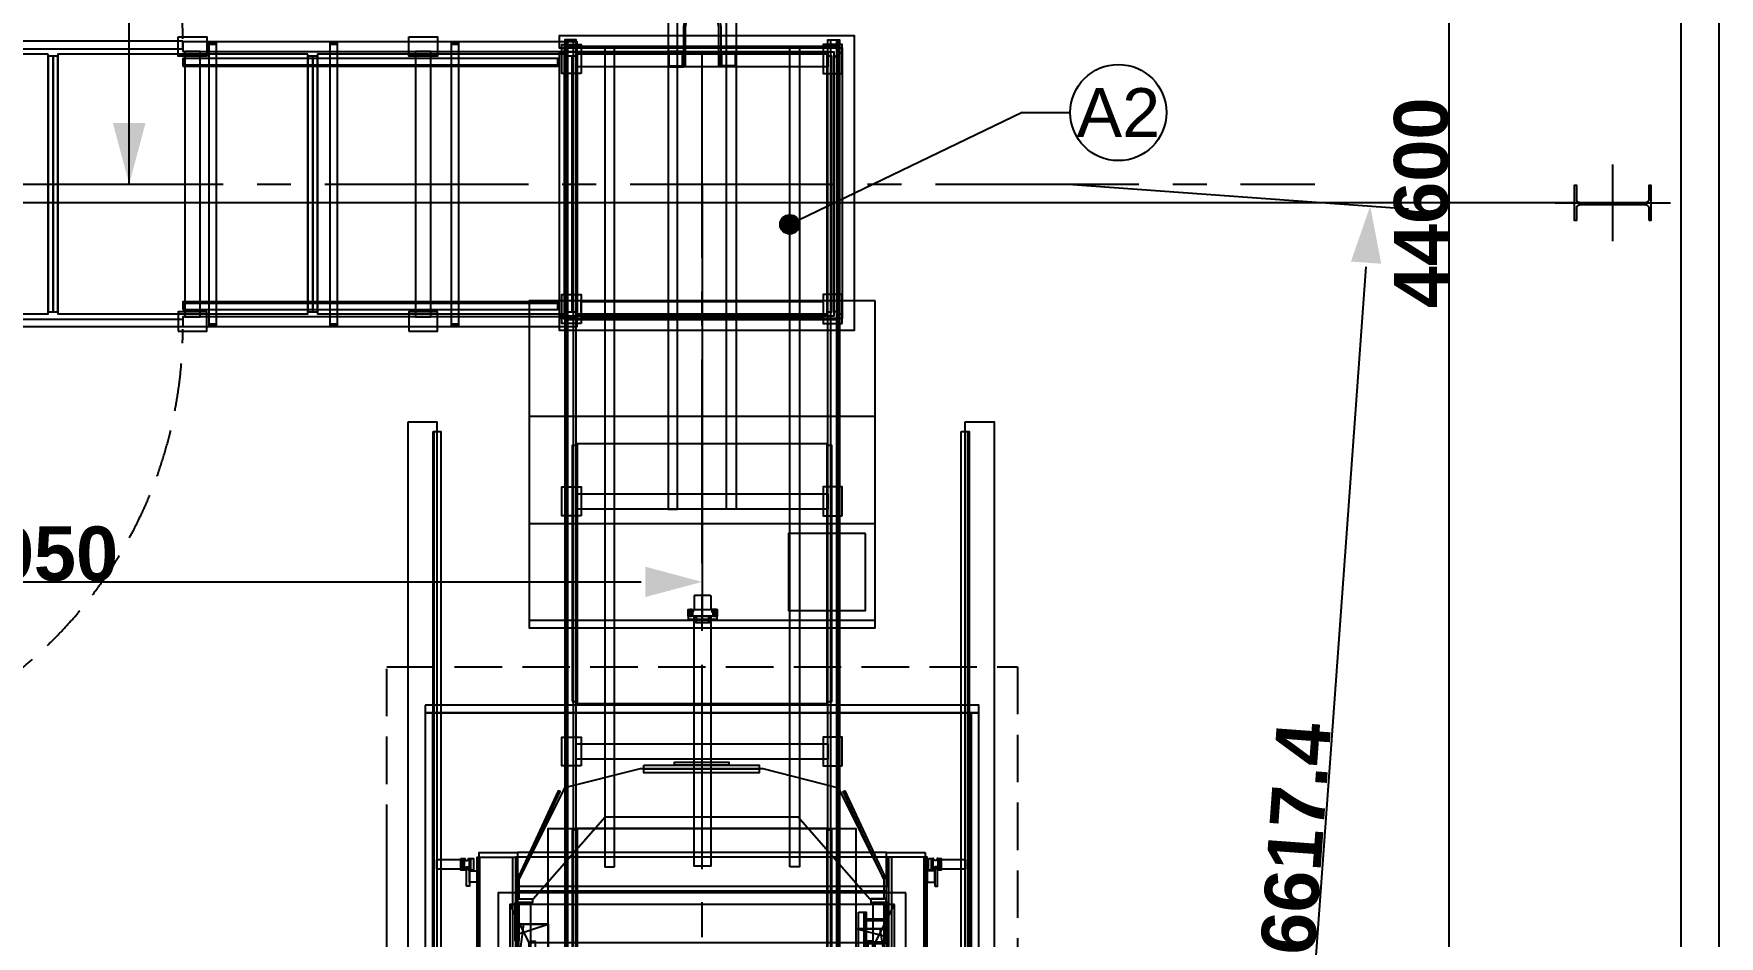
# Model space of a CAD drawing. Extents: x -115306 to 97263, y 46189 to 262006.
# Drawn here: x -22796 to -14030, y 95079 to 99772 of the extents above; entities that cross this region are included whole.
import ezdxf

# ---------------------------------------------------------------- set-up
doc = ezdxf.new("R2010")
doc.units = 0
doc.header["$LTSCALE"] = 508
doc.header["$PDMODE"] = 1
doc.header["$PDSIZE"] = -2
doc.linetypes.add('STYLE_02', pattern=[0.694427, 0.486069, -0.208359])
doc.linetypes.add('STYLE_06', pattern=[3.125, 2.083359, -0.347214, 0.347214, -0.347214])
doc.layers.get('0').update_dxf_attribs({"linetype": 'CONTINUOUS'})
doc.layers.get('DEFPOINTS').update_dxf_attribs({"linetype": 'CONTINUOUS'})
doc.layers.add('CERCHAS', color=211, linetype='CONTINUOUS')
doc.layers.add('INSTALACION_NUEVA', color=7, linetype='CONTINUOUS')
doc.styles.add('ARIAL', font='arial.ttf')
doc.styles.add('ARIAL-B', font='arialbd.ttf')
doc.dimstyles.new('ISO', dxfattribs={"dimtxt": 282.222222, "dimasz": 317.5, "dimexe": 200, "dimexo": 0, "dimgap": 1, "dimtad": 1, "dimdec": 1, "dimzin": 15, "dimdsep": 46, "dimtxsty": 'ARIAL-B', "dimblk": 'VW_FILLEDARROW', "dimcen": 0, "dimadec": 0, "dimazin": 0, "dimtfac": 1, "dimtdec": 1, "dimtix": 1, "dimtmove": 0, "dimatfit": 0, "dimldrblk": 'VW_FILLEDARROW', "dimfxl": 1, "dimtolj": 1, "dimtzin": 15, "dimarcsym": 0})

# ---------------------------------------------------------------- blocks, each defined once
blk = doc.blocks.new('VW_FILLEDARROW')
at = {"color": 0}
blk.add_solid([(0, 0), (-0.93, -0.249), (-0.93, 0.249)], dxfattribs=at)
blk = doc.blocks.new('*D3618')
at = {"layer": 'DEFPOINTS', "color": 0, "linetype": 'Continuous'}
for p in [(-15434.2, 121192.4), (-14980.2, 121192.4), (-14980.2, 76592.4)]:
    blk.add_point(p, dxfattribs=at)
at = {"layer": 'INSTALACION_NUEVA', "color": 0, "linetype": 'Continuous', "lineweight": -2}
for p, q in [((-14980.2, 121192.4), (-15634.2, 121192.4)), ((-15434.2, 76909.9), (-15434.2, 120874.9)), ((-14980.2, 76592.4), (-15634.2, 76592.4))]:
    blk.add_line(p, q, dxfattribs=at)
at = {"layer": 'INSTALACION_NUEVA', "color": 0, "linetype": 'Continuous', "lineweight": -2, "xscale": 317.5, "yscale": 317.5, "zscale": 317.5}
for p, rotation in [((-15434.2, 121192.4), 90), ((-15434.2, 76592.4), 270)]:
    blk.add_blockref('VW_FILLEDARROW', p, dxfattribs=dict(at, rotation=rotation))
at = {"layer": 'INSTALACION_NUEVA', "color": 0, "linetype": 'Continuous', "insert": (-15579.3, 98892.4), "char_height": 282.22, "attachment_point": 5, "rotation": 90, "style": 'ARIAL-B'}
blk.add_mtext('\\A1;44600', dxfattribs=at)
blk = doc.blocks.new('*D3623')
at = {"layer": 'DEFPOINTS', "color": 0, "linetype": 'Continuous'}
for p in [(-26270.3, 98990.2), (-19320.3, 98990.2), (-19320.3, 96921.7)]:
    blk.add_point(p, dxfattribs=at)
at = {"layer": 'INSTALACION_NUEVA', "color": 0, "linetype": 'Continuous', "lineweight": -2}
for p, q in [((-26270.3, 98990.2), (-26270.3, 96721.7)), ((-19320.3, 98990.2), (-19320.3, 96721.7)), ((-25952.8, 96921.7), (-19637.8, 96921.7))]:
    blk.add_line(p, q, dxfattribs=at)
at = {"layer": 'INSTALACION_NUEVA', "color": 0, "linetype": 'Continuous', "lineweight": -2, "xscale": 317.5, "yscale": 317.5, "zscale": 317.5, "rotation": 180}
blk.add_blockref('VW_FILLEDARROW', (-26270.3, 96921.7), dxfattribs=at)
at = {"layer": 'INSTALACION_NUEVA', "color": 0, "linetype": 'Continuous', "lineweight": -2, "xscale": 317.5, "yscale": 317.5, "zscale": 317.5}
blk.add_blockref('VW_FILLEDARROW', (-19320.3, 96921.7), dxfattribs=at)
at = {"layer": 'INSTALACION_NUEVA', "color": 0, "linetype": 'Continuous', "insert": (-22795.3, 97066.9), "char_height": 282.22, "attachment_point": 5, "style": 'ARIAL-B'}
blk.add_mtext('\\A1;6950', dxfattribs=at)
blk = doc.blocks.new('*U2464')
at = {"layer": 'INSTALACION_NUEVA', "color": 7, "linetype": 'Continuous'}
blk.add_lwpolyline([(-11389.4, 11529), (-9339.4, 11529), (-9339.4, 11579), (-11389.4, 11579)], close=True, dxfattribs=at)
blk = doc.blocks.new('*U2465')
at = {"layer": 'INSTALACION_NUEVA', "color": 7, "linetype": 'Continuous'}
blk.add_lwpolyline([(-11389.4, 10099), (-9339.4, 10099), (-9339.4, 10149), (-11389.4, 10149)], close=True, dxfattribs=at)
blk = doc.blocks.new('*U2466')
at = {"layer": 'INSTALACION_NUEVA', "color": 7, "linetype": 'Continuous'}
blk.add_lwpolyline([(-11379.4, 10149), (-11299.4, 10149), (-11299.4, 11529), (-11379.4, 11529)], close=True, dxfattribs=at)
blk = doc.blocks.new('*U2467')
at = {"layer": 'INSTALACION_NUEVA', "color": 7, "linetype": 'Continuous'}
for p, q in [((-11249.4, 11565.6), (-11219.4, 11565.6)), ((-11249.4, 10112.5), (-11219.4, 10112.5))]:
    blk.add_line(p, q, dxfattribs=at)
blk.add_lwpolyline([(-11254.4, 10104), (-11214.4, 10104), (-11214.4, 11574), (-11254.4, 11574)], close=True, dxfattribs=at)
blk = doc.blocks.new('*U2468')
at = {"layer": 'INSTALACION_NUEVA', "color": 7, "linetype": 'Continuous'}
blk.add_lwpolyline([(-10179.4, 10149), (-10099.4, 10149), (-10099.4, 11529), (-10179.4, 11529)], close=True, dxfattribs=at)
blk = doc.blocks.new('*U2469')
at = {"layer": 'INSTALACION_NUEVA', "color": 7, "linetype": 'Continuous'}
for p, q in [((-10619.4, 11565.6), (-10589.4, 11565.6)), ((-10619.4, 10112.5), (-10589.4, 10112.5))]:
    blk.add_line(p, q, dxfattribs=at)
blk.add_lwpolyline([(-10624.4, 10104), (-10584.4, 10104), (-10584.4, 11574), (-10624.4, 11574)], close=True, dxfattribs=at)
blk = doc.blocks.new('*U2470')
at = {"layer": 'INSTALACION_NUEVA', "color": 7, "linetype": 'Continuous'}
for p, q in [((-9989.4, 11565.6), (-9959.4, 11565.6)), ((-9989.4, 10112.5), (-9959.4, 10112.5))]:
    blk.add_line(p, q, dxfattribs=at)
blk.add_lwpolyline([(-9994.4, 10104), (-9954.4, 10104), (-9954.4, 11574), (-9994.4, 11574)], close=True, dxfattribs=at)
blk = doc.blocks.new('*U2471')
at = {"layer": 'INSTALACION_NUEVA', "color": 7, "linetype": 'Continuous'}
blk.add_line((-11389.4, 11459.5), (-9439.4, 11459.5), dxfattribs=at)
blk.add_lwpolyline([(-11389.4, 11451.5), (-9439.4, 11451.5), (-9439.4, 11491.5), (-11389.4, 11491.5)], close=True, dxfattribs=at)
blk = doc.blocks.new('*U2472')
at = {"layer": 'INSTALACION_NUEVA', "color": 7, "linetype": 'Continuous'}
blk.add_line((-11389.4, 10219.5), (-9439.4, 10219.5), dxfattribs=at)
blk.add_lwpolyline([(-11389.4, 10186.5), (-9439.4, 10186.5), (-9439.4, 10226.5), (-11389.4, 10226.5)], close=True, dxfattribs=at)
blk = doc.blocks.new('*U2474')
at = {"layer": 'INSTALACION_NUEVA', "color": 4, "linetype": 'Continuous'}
for points in [[(-13389.3, 11504), (-13414.3, 11504), (-13414.3, 10174), (-13389.3, 10174)], [(-12089.3, 11514), (-13389.3, 11514), (-13389.3, 10164), (-12089.3, 10164)], [(-12064.3, 11504), (-12089.3, 11504), (-12089.3, 10174), (-12064.3, 10174)]]:
    blk.add_lwpolyline(points, close=True, dxfattribs=at)
blk = doc.blocks.new('*U2475')
at = {"layer": 'INSTALACION_NUEVA', "color": 4, "linetype": 'Continuous'}
for points in [[(-12039.3, 11504), (-12064.3, 11504), (-12064.3, 10174), (-12039.3, 10174)], [(-10739.3, 11514), (-12039.3, 11514), (-12039.3, 10164), (-10739.3, 10164)], [(-10714.3, 11504), (-10739.3, 11504), (-10739.3, 10174), (-10714.3, 10174)]]:
    blk.add_lwpolyline(points, close=True, dxfattribs=at)
blk = doc.blocks.new('*U2476')
at = {"layer": 'INSTALACION_NUEVA', "color": 4, "linetype": 'Continuous'}
for points in [[(-10689.3, 11504), (-10714.3, 11504), (-10714.3, 10174), (-10689.3, 10174)], [(-9389.3, 11514), (-10689.3, 11514), (-10689.3, 10164), (-9389.3, 10164)], [(-9364.3, 11504), (-9389.3, 11504), (-9389.3, 10174), (-9364.3, 10174)]]:
    blk.add_lwpolyline(points, close=True, dxfattribs=at)
blk = doc.blocks.new('*U2477')
at = {"layer": 'INSTALACION_NUEVA', "color": 4, "linetype": 'Continuous'}
for points in [[(-11389.4, 11581.5), (-13689.4, 11581.5), (-13689.4, 11541.5), (-11389.4, 11541.5)], [(-11389.4, 10096.5), (-13689.4, 10096.5), (-13689.4, 10136.5), (-11389.4, 10136.5)]]:
    blk.add_lwpolyline(points, close=True, dxfattribs=at)
at = {"layer": 'INSTALACION_NUEVA', "color": 7, "linetype": 'Continuous'}
for points in [[(-11414.4, 11604), (-11264.4, 11604), (-11264.4, 11504), (-11414.4, 11504)], [(-10214.4, 11604), (-10064.4, 11604), (-10064.4, 11504), (-10214.4, 11504)], [(-11414.4, 10074), (-11264.4, 10074), (-11264.4, 10174), (-11414.4, 10174)], [(-10214.4, 10074), (-10064.4, 10074), (-10064.4, 10174), (-10214.4, 10174)]]:
    blk.add_lwpolyline(points, close=True, dxfattribs=at)
at = {"layer": 'INSTALACION_NUEVA', "color": 4, "linetype": 'STYLE_02'}
for centre, start, end in [((-13689.4, 11581.5), 0.31488, 90), ((-13689.4, 10096.5), 270, 359.68512)]:
    blk.add_arc(centre, 2300, start, end, dxfattribs=at)
at = {"layer": 'INSTALACION_NUEVA', "color": 7}
for name in ['*U2464', '*U2467', '*U2469', '*U2470', '*U2471', '*U2466', '*U2468', '*U2472', '*U2465']:
    blk.add_blockref(name, (0, 0), dxfattribs=at)
at = {"layer": 'INSTALACION_NUEVA', "color": 4}
for name in ['*U2474', '*U2475', '*U2476']:
    blk.add_blockref(name, (0, 0), dxfattribs=at)
blk = doc.blocks.new('*D3632')
at = {"layer": 'DEFPOINTS', "color": 0, "linetype": 'Continuous'}
for p in [(-17416.7, 98990.2), (-17896.7, 92390.2), (-16325.7, 92275.9)]:
    blk.add_point(p, dxfattribs=at)
at = {"layer": 'INSTALACION_NUEVA', "color": 0, "linetype": 'Continuous', "lineweight": -2}
for p, q in [((-17416.7, 98990.2), (-15646.2, 98861.4)), ((-15868.7, 98559.3), (-16302.7, 92592.6)), ((-17896.7, 92390.2), (-16126.2, 92261.4))]:
    blk.add_line(p, q, dxfattribs=at)
at = {"layer": 'INSTALACION_NUEVA', "color": 0, "linetype": 'Continuous', "lineweight": -2, "xscale": 317.5, "yscale": 317.5, "zscale": 317.5}
for p, rotation in [((-15845.7, 98875.9), 85.84035770628739), ((-16325.7, 92275.9), 265.8403577062874)]:
    blk.add_blockref('VW_FILLEDARROW', p, dxfattribs=dict(at, rotation=rotation))
at = {"layer": 'INSTALACION_NUEVA', "color": 0, "linetype": 'Continuous', "insert": (-16231.4, 95586.5), "char_height": 282.22, "attachment_point": 5, "rotation": 85.84036, "style": 'ARIAL-B'}
blk.add_mtext('\\A1;6617.4', dxfattribs=at)
blk = doc.blocks.new('*U2562')
at = {"layer": 'INSTALACION_NUEVA', "color": 7, "linetype": 'Continuous'}
for points in [[(-7789.3, 10232.2), (-9589.3, 10232.2), (-9589.3, 8532.2), (-7789.3, 8532.2)], [(-7789.3, 10232.2), (-9589.3, 10232.2), (-9589.3, 9632.2), (-7789.3, 9632.2)], [(-7789.3, 9072.2), (-9589.3, 9072.2), (-9589.3, 8572.2), (-7789.3, 8572.2)], [(-7839.3, 9022.2), (-8239.3, 9022.2), (-8239.3, 8622.2), (-7839.3, 8622.2)]]:
    blk.add_lwpolyline(points, close=True, dxfattribs=at)
blk = doc.blocks.new('*U2499')
at = {"layer": 'INSTALACION_NUEVA', "color": 5, "linetype": 'Continuous'}
blk.add_line((-10082.2, 3461.9), (-10082.2, 9551.9), dxfattribs=at)
blk.add_lwpolyline([(-10088.2, 9551.9), (-10048.2, 9551.9), (-10048.2, 3461.9), (-10088.2, 3461.9)], close=True, dxfattribs=at)
blk = doc.blocks.new('*U2501')
at = {"layer": 'INSTALACION_NUEVA', "color": 5, "linetype": 'Continuous'}
for points in [[(-10218.2, 9601.9), (-10068.2, 9601.9), (-10068.2, 3411.9), (-10218.2, 3411.9)], [(-10068.2, 7326.9), (-9943.2, 7326.9), (-9943.2, 7276.9), (-10068.2, 7276.9)], [(-9943.2, 7331.9), (-9933.2, 7331.9), (-9933.2, 7271.9), (-9943.2, 7271.9)], [(-9933.2, 7331.9), (-9927.2, 7331.9), (-9927.2, 7271.9), (-9933.2, 7271.9)], [(-9899.3, 7331.9), (-9899.3, 7271.9), (-9903.9, 7271.9), (-9903.9, 7272.6), (-9903.9, 7273.1), (-9903.9, 7273.5), (-9904, 7274), (-9904.1, 7274.4), (-9904.2, 7274.9), (-9904.3, 7275.3), (-9904.4, 7275.8), (-9904.6, 7276.2), (-9904.8, 7276.6), (-9905, 7277), (-9905.2, 7277.4), (-9905.5, 7277.8), (-9905.7, 7278.2), (-9906, 7278.5), (-9906.3, 7278.9), (-9906.6, 7279.2), (-9907, 7279.5), (-9907.3, 7279.8), (-9907.7, 7280.1), (-9908, 7280.4), (-9908.4, 7280.6), (-9908.8, 7280.8), (-9909.2, 7281), (-9909.6, 7281.2), (-9910.1, 7281.4), (-9910.5, 7281.5), (-9910.9, 7281.7), (-9911.4, 7281.8), (-9911.8, 7281.8), (-9912.3, 7281.9), (-9912.8, 7281.9), (-9913.2, 7281.9), (-9913.7, 7281.9), (-9914.1, 7281.9), (-9914.6, 7281.8), (-9915, 7281.8), (-9915.5, 7281.7), (-9915.9, 7281.5), (-9916.3, 7281.4), (-9916.8, 7281.2), (-9917.2, 7281), (-9917.6, 7280.8), (-9918, 7280.6), (-9918.4, 7280.4), (-9918.7, 7280.1), (-9919.1, 7279.8), (-9919.5, 7279.5), (-9919.8, 7279.2), (-9920.1, 7278.9), (-9920.4, 7278.5), (-9920.7, 7278.2), (-9920.9, 7277.8), (-9921.2, 7277.4), (-9921.4, 7277), (-9921.6, 7276.6), (-9921.8, 7276.2), (-9922, 7275.8), (-9922.1, 7275.3), (-9922.2, 7274.9), (-9922.3, 7274.4), (-9922.4, 7274), (-9922.5, 7273.5), (-9922.5, 7273.1), (-9922.5, 7272.6), (-9922.5, 7271.9), (-9927.2, 7271.9), (-9927.2, 7331.9), (-9922.5, 7331.9), (-9922.5, 7331.2), (-9922.5, 7330.8), (-9922.5, 7330.3), (-9922.4, 7329.9), (-9922.3, 7329.4), (-9922.2, 7329), (-9922.1, 7328.5), (-9922, 7328.1), (-9921.8, 7327.7), (-9921.6, 7327.3), (-9921.4, 7326.8), (-9921.2, 7326.5), (-9920.9, 7326.1), (-9920.7, 7325.7), (-9920.4, 7325.3), (-9920.1, 7325), (-9919.8, 7324.7), (-9919.5, 7324.3), (-9919.1, 7324), (-9918.7, 7323.8), (-9918.4, 7323.5), (-9918, 7323.3), (-9917.6, 7323), (-9917.2, 7322.8), (-9916.8, 7322.6), (-9916.3, 7322.5), (-9915.9, 7322.3), (-9915.5, 7322.2), (-9915, 7322.1), (-9914.6, 7322), (-9914.1, 7322), (-9913.7, 7321.9), (-9913.2, 7321.9), (-9912.8, 7321.9), (-9912.3, 7322), (-9911.8, 7322), (-9911.4, 7322.1), (-9910.9, 7322.2), (-9910.5, 7322.3), (-9910.1, 7322.5), (-9909.6, 7322.6), (-9909.2, 7322.8), (-9908.8, 7323), (-9908.4, 7323.3), (-9908, 7323.5), (-9907.7, 7323.8), (-9907.3, 7324), (-9907, 7324.3), (-9906.6, 7324.7), (-9906.3, 7325), (-9906, 7325.3), (-9905.7, 7325.7), (-9905.5, 7326.1), (-9905.2, 7326.5), (-9905, 7326.8), (-9904.8, 7327.3), (-9904.6, 7327.7), (-9904.4, 7328.1), (-9904.3, 7328.5), (-9904.2, 7329), (-9904.1, 7329.4), (-9904, 7329.9), (-9903.9, 7330.3), (-9903.9, 7330.8), (-9903.9, 7331.2), (-9903.9, 7331.9), (-9899.3, 7331.9)], [(-9899.3, 7331.9), (-9893.2, 7331.9), (-9893.2, 7271.9), (-9899.3, 7271.9)], [(-9893.2, 7331.9), (-9878.2, 7331.9), (-9878.2, 7271.9), (-9893.2, 7271.9)]]:
    blk.add_lwpolyline(points, close=True, dxfattribs=at)
at = {"layer": 'INSTALACION_NUEVA', "color": 5}
blk.add_blockref('*U2499', (0, 0), dxfattribs=at)
blk = doc.blocks.new('*U2496')
at = {"layer": 'INSTALACION_NUEVA', "color": 5, "linetype": 'Continuous'}
blk.add_line((-7307, 3461.9), (-7307, 9551.9), dxfattribs=at)
blk.add_lwpolyline([(-7341, 9551.9), (-7301, 9551.9), (-7301, 3461.9), (-7341, 3461.9)], close=True, dxfattribs=at)
blk = doc.blocks.new('*U2498')
at = {"layer": 'INSTALACION_NUEVA', "color": 5, "linetype": 'Continuous'}
for points in [[(-7321, 9601.9), (-7171, 9601.9), (-7171, 3411.9), (-7321, 3411.9)], [(-7511, 7331.9), (-7496, 7331.9), (-7496, 7271.9), (-7511, 7271.9)], [(-7496, 7331.9), (-7490, 7331.9), (-7490, 7271.9), (-7496, 7271.9)], [(-7490, 7331.9), (-7490, 7271.9), (-7485.3, 7271.9), (-7485.3, 7272.6), (-7485.3, 7273.1), (-7485.3, 7273.5), (-7485.2, 7274), (-7485.1, 7274.4), (-7485, 7274.9), (-7484.9, 7275.3), (-7484.8, 7275.8), (-7484.6, 7276.2), (-7484.4, 7276.6), (-7484.2, 7277), (-7484, 7277.4), (-7483.7, 7277.8), (-7483.5, 7278.2), (-7483.2, 7278.5), (-7482.9, 7278.9), (-7482.6, 7279.2), (-7482.3, 7279.5), (-7481.9, 7279.8), (-7481.5, 7280.1), (-7481.2, 7280.4), (-7480.8, 7280.6), (-7480.4, 7280.8), (-7480, 7281), (-7479.6, 7281.2), (-7479.1, 7281.4), (-7478.7, 7281.5), (-7478.3, 7281.7), (-7477.8, 7281.8), (-7477.4, 7281.8), (-7476.9, 7281.9), (-7476.5, 7281.9), (-7476, 7281.9), (-7475.6, 7281.9), (-7475.1, 7281.9), (-7474.6, 7281.8), (-7474.2, 7281.8), (-7473.7, 7281.7), (-7473.3, 7281.5), (-7472.9, 7281.4), (-7472.4, 7281.2), (-7472, 7281), (-7471.6, 7280.8), (-7471.2, 7280.6), (-7470.8, 7280.4), (-7470.5, 7280.1), (-7470.1, 7279.8), (-7469.8, 7279.5), (-7469.4, 7279.2), (-7469.1, 7278.9), (-7468.8, 7278.5), (-7468.5, 7278.2), (-7468.3, 7277.8), (-7468, 7277.4), (-7467.8, 7277), (-7467.6, 7276.6), (-7467.4, 7276.2), (-7467.2, 7275.8), (-7467.1, 7275.3), (-7467, 7274.9), (-7466.9, 7274.4), (-7466.8, 7274), (-7466.8, 7273.5), (-7466.7, 7273.1), (-7466.7, 7272.6), (-7466.7, 7271.9), (-7462.1, 7271.9), (-7462.1, 7331.9), (-7466.7, 7331.9), (-7466.7, 7331.2), (-7466.7, 7330.8), (-7466.8, 7330.3), (-7466.8, 7329.9), (-7466.9, 7329.4), (-7467, 7329), (-7467.1, 7328.5), (-7467.2, 7328.1), (-7467.4, 7327.7), (-7467.6, 7327.3), (-7467.8, 7326.8), (-7468, 7326.5), (-7468.3, 7326.1), (-7468.5, 7325.7), (-7468.8, 7325.3), (-7469.1, 7325), (-7469.4, 7324.7), (-7469.8, 7324.3), (-7470.1, 7324), (-7470.5, 7323.8), (-7470.8, 7323.5), (-7471.2, 7323.3), (-7471.6, 7323), (-7472, 7322.8), (-7472.4, 7322.6), (-7472.9, 7322.5), (-7473.3, 7322.3), (-7473.7, 7322.2), (-7474.2, 7322.1), (-7474.6, 7322), (-7475.1, 7322), (-7475.6, 7321.9), (-7476, 7321.9), (-7476.5, 7321.9), (-7476.9, 7322), (-7477.4, 7322), (-7477.8, 7322.1), (-7478.3, 7322.2), (-7478.7, 7322.3), (-7479.1, 7322.5), (-7479.6, 7322.6), (-7480, 7322.8), (-7480.4, 7323), (-7480.8, 7323.3), (-7481.2, 7323.5), (-7481.5, 7323.8), (-7481.9, 7324), (-7482.3, 7324.3), (-7482.6, 7324.7), (-7482.9, 7325), (-7483.2, 7325.3), (-7483.5, 7325.7), (-7483.7, 7326.1), (-7484, 7326.5), (-7484.2, 7326.8), (-7484.4, 7327.3), (-7484.6, 7327.7), (-7484.8, 7328.1), (-7484.9, 7328.5), (-7485, 7329), (-7485.1, 7329.4), (-7485.2, 7329.9), (-7485.3, 7330.3), (-7485.3, 7330.8), (-7485.3, 7331.2), (-7485.3, 7331.9), (-7490, 7331.9)], [(-7462.1, 7331.9), (-7456, 7331.9), (-7456, 7271.9), (-7462.1, 7271.9)], [(-7456, 7331.9), (-7446, 7331.9), (-7446, 7271.9), (-7456, 7271.9)], [(-7446, 7326.9), (-7321, 7326.9), (-7321, 7276.9), (-7446, 7276.9)]]:
    blk.add_lwpolyline(points, close=True, dxfattribs=at)
at = {"layer": 'INSTALACION_NUEVA', "color": 5}
blk.add_blockref('*U2496', (0, 0), dxfattribs=at)
blk = doc.blocks.new('*U2414')
at = {"layer": 'INSTALACION_NUEVA', "color": 7, "linetype": 'Continuous'}
for p, q in [((-8748.3, 11891), (-8740.3, 11887)), ((-8748.3, 11881), (-8741.3, 11881)), ((-8748.3, 11874), (-8741.3, 11874)), ((-8748.3, 11866), (-8741.3, 11866)), ((-8748.3, 11859), (-8740.3, 11859)), ((-8748.3, 11851), (-8740.3, 11851)), ((-8748.3, 11844), (-8740.3, 11844)), ((-8748.3, 11838), (-8740.3, 11838)), ((-8747.3, 11892), (-8741.3, 11886)), ((-8747.3, 11890), (-8745.3, 11887)), ((-8740.3, 11826), (-8748.3, 11817)), ((-8744.3, 11825), (-8748.3, 11821)), ((-8747.3, 11832), (-8739.3, 11832))]:
    blk.add_line(p, q, dxfattribs=at)
for points in [[(-8748.3, 11810), (-8748.3, 11866), (-8748.3, 11868), (-8748.3, 11886), (-8748.3, 11891), (-8758.3, 11891), (-8758.3, 11886), (-8758.3, 11811), (-8786.3, 11656), (-8786.3, 11656), (-8786.3, 11598), (-8786.3, 11456), (-8776.3, 11456), (-8776.3, 11655)], [(-8748.3, 11886), (-8748.3, 11826), (-8702.3, 11826), (-8702.3, 11886)]]:
    blk.add_lwpolyline(points, close=True, dxfattribs=at)
blk = doc.blocks.new('*U2415')
at = {"layer": 'INSTALACION_NUEVA', "color": 7, "linetype": 'Continuous'}
for p, q in [((-8630.3, 11844), (-8638.3, 11844)), ((-8630.3, 11838), (-8638.3, 11838)), ((-8630.3, 11892), (-8637.3, 11886)), ((-8630.3, 11891), (-8637.3, 11887)), ((-8630.3, 11866), (-8637.3, 11866)), ((-8630.3, 11859), (-8637.3, 11859)), ((-8629.3, 11851), (-8637.3, 11851)), ((-8630.3, 11881), (-8636.3, 11881)), ((-8630.3, 11874), (-8636.3, 11874)), ((-8630.3, 11890), (-8633.3, 11887)), ((-8630.3, 11832), (-8639.3, 11832)), ((-8638.3, 11826), (-8629.3, 11817)), ((-8634.3, 11825), (-8630.3, 11821))]:
    blk.add_line(p, q, dxfattribs=at)
for points in [[(-8629.3, 11886), (-8629.3, 11826), (-8675.3, 11826), (-8675.3, 11886)], [(-8629.3, 11810), (-8629.3, 11866), (-8629.3, 11868), (-8629.3, 11886), (-8629.3, 11891), (-8619.3, 11891), (-8619.3, 11886), (-8619.3, 11811), (-8592.3, 11656), (-8592.3, 11656), (-8592.3, 11598), (-8592.3, 11456), (-8602.3, 11456), (-8602.3, 11655)]]:
    blk.add_lwpolyline(points, close=True, dxfattribs=at)
blk = doc.blocks.new('*U2416')
at = {"layer": 'INSTALACION_NUEVA', "color": 7, "linetype": 'Continuous'}
blk.add_lwpolyline([(-9343.3, 11449), (-9343.3, 11529), (-8035.3, 11529), (-8035.3, 11449)], close=True, dxfattribs=at)
blk = doc.blocks.new('*U2417')
at = {"layer": 'INSTALACION_NUEVA', "color": 7, "linetype": 'Continuous'}
blk.add_line((-9395.3, 5539), (-9395.3, 11589), dxfattribs=at)
for points in [[(-9343.3, 5539), (-9343.3, 11589), (-9403.3, 11589), (-9403.3, 5539)], [(-9358.3, 5539), (-9358.3, 11589), (-9388.3, 11589), (-9388.3, 5539)]]:
    blk.add_lwpolyline(points, close=True, dxfattribs=at)
blk = doc.blocks.new('*U2418')
at = {"layer": 'INSTALACION_NUEVA', "color": 7, "linetype": 'Continuous'}
blk.add_line((-7983.3, 5539), (-7983.3, 11589), dxfattribs=at)
for points in [[(-8035.3, 5539), (-8035.3, 11589), (-7975.3, 11589), (-7975.3, 5539)], [(-8020.3, 5539), (-8020.3, 11589), (-7990.3, 11589), (-7990.3, 5539)]]:
    blk.add_lwpolyline(points, close=True, dxfattribs=at)
blk = doc.blocks.new('*U2419')
at = {"layer": 'INSTALACION_NUEVA', "color": 7, "linetype": 'Continuous'}
blk.add_lwpolyline([(-9318.3, 10149), (-9318.3, 10229), (-8060.3, 10229), (-8060.3, 10149)], close=True, dxfattribs=at)
blk = doc.blocks.new('*U2420')
at = {"layer": 'INSTALACION_NUEVA', "color": 7, "linetype": 'Continuous'}
blk.add_lwpolyline([(-9343.3, 9149), (-9343.3, 9229), (-8035.3, 9229), (-8035.3, 9149)], close=True, dxfattribs=at)
blk = doc.blocks.new('*U2421')
at = {"layer": 'INSTALACION_NUEVA', "color": 7, "linetype": 'Continuous'}
blk.add_lwpolyline([(-8816.3, 9149), (-8816.3, 11709), (-8866.3, 11709), (-8866.3, 9149)], close=True, dxfattribs=at)
blk = doc.blocks.new('*U2422')
at = {"layer": 'INSTALACION_NUEVA', "color": 7, "linetype": 'Continuous'}
blk.add_lwpolyline([(-8562.3, 9149), (-8562.3, 11709), (-8512.3, 11709), (-8512.3, 9149)], close=True, dxfattribs=at)
blk = doc.blocks.new('*U2423')
at = {"layer": 'INSTALACION_NUEVA', "color": 7, "linetype": 'Continuous'}
blk.add_lwpolyline([(-9145.3, 7289), (-9145.3, 11549), (-9195.3, 11549), (-9195.3, 7289)], close=True, dxfattribs=at)
blk = doc.blocks.new('*U2424')
at = {"layer": 'INSTALACION_NUEVA', "color": 7, "linetype": 'Continuous'}
blk.add_lwpolyline([(-8233.3, 7289), (-8233.3, 11549), (-8183.3, 11549), (-8183.3, 7289)], close=True, dxfattribs=at)
blk = doc.blocks.new('*U2425')
at = {"layer": 'INSTALACION_NUEVA', "color": 7, "linetype": 'Continuous'}
for points in [[(-9318.3, 11414), (-9418.3, 11414), (-9418.3, 11564), (-9318.3, 11564)], [(-8786.3, 11449), (-8786.3, 11529), (-8866.3, 11529), (-8866.3, 11449)], [(-8791.3, 11454), (-8791.3, 11524), (-8861.3, 11524), (-8861.3, 11454)], [(-8592.3, 11449), (-8592.3, 11529), (-8512.3, 11529), (-8512.3, 11449)], [(-8587.3, 11454), (-8587.3, 11524), (-8517.3, 11524), (-8517.3, 11454)], [(-7960.3, 11414), (-7960.3, 11564), (-8060.3, 11564), (-8060.3, 11414)], [(-9318.3, 10114), (-9418.3, 10114), (-9418.3, 10264), (-9318.3, 10264)], [(-7960.3, 10114), (-7960.3, 10264), (-8060.3, 10264), (-8060.3, 10114)], [(-9318.3, 9114), (-9418.3, 9114), (-9418.3, 9264), (-9318.3, 9264)], [(-7960.3, 9114), (-7960.3, 9264), (-8060.3, 9264), (-8060.3, 9114)], [(-9318.3, 7814), (-9418.3, 7814), (-9418.3, 7964), (-9318.3, 7964)], [(-9343.3, 7849), (-9343.3, 7929), (-8035.3, 7929), (-8035.3, 7849)], [(-7960.3, 7814), (-7960.3, 7964), (-8060.3, 7964), (-8060.3, 7814)]]:
    blk.add_lwpolyline(points, close=True, dxfattribs=at)
at = {"layer": 'INSTALACION_NUEVA', "color": 7}
for name in ['*U2414', '*U2415', '*U2421', '*U2422', '*U2417', '*U2418', '*U2416', '*U2423', '*U2424', '*U2419', '*U2420']:
    blk.add_blockref(name, (0, 0), dxfattribs=at)
blk = doc.blocks.new('*U2426')
at = {"layer": 'INSTALACION_NUEVA', "color": 7, "linetype": 'Continuous'}
for p, q in [((-8001.8, 11499), (-7956.8, 11529)), ((-8001.8, 10179), (-7956.8, 10159))]:
    blk.add_line(p, q, dxfattribs=at)
for points in [[(-7961, 10079), (-7896.8, 10079), (-7896.8, 11609), (-7961, 11609), (-9431.8, 11609), (-9431.8, 11547.4), (-7961, 11547.4), (-7961, 10140.7), (-9431.8, 10140.7), (-9431.8, 10079)], [(-9431.8, 10154), (-8001.8, 10154), (-8001.8, 11524), (-9431.8, 11524)], [(-9406.8, 10134), (-7981.8, 10134), (-7981.8, 11554), (-9406.8, 11554)]]:
    blk.add_lwpolyline(points, close=True, dxfattribs=at)
blk = doc.blocks.new('*U2427')
at = {"layer": 'INSTALACION_NUEVA', "color": 4, "linetype": 'Continuous'}
for points in [[(-9364.3, 10174), (-9339.3, 10174), (-9339.3, 11504), (-9364.3, 11504)], [(-9339.3, 10164), (-8039.3, 10164), (-8039.3, 11514), (-9339.3, 11514)], [(-8039.3, 10174), (-8014.3, 10174), (-8014.3, 11504), (-8039.3, 11504)]]:
    blk.add_lwpolyline(points, close=True, dxfattribs=at)
blk = doc.blocks.new('*U2428')
at = {"layer": 'INSTALACION_NUEVA', "color": 4, "linetype": 'Continuous'}
for points in [[(-9364.3, 8149), (-9339.3, 8149), (-9339.3, 9479), (-9364.3, 9479)], [(-9339.3, 8139), (-8039.3, 8139), (-8039.3, 9489), (-9339.3, 9489)], [(-8039.3, 8149), (-8014.3, 8149), (-8014.3, 9479), (-8039.3, 9479)]]:
    blk.add_lwpolyline(points, close=True, dxfattribs=at)
blk = doc.blocks.new('*U2429')
at = {"layer": 'INSTALACION_NUEVA', "color": 4, "linetype": 'Continuous'}
for points in [[(-9364.3, 6149), (-9339.3, 6149), (-9339.3, 7479), (-9364.3, 7479)], [(-9339.3, 6139), (-8039.3, 6139), (-8039.3, 7489), (-9339.3, 7489)], [(-8039.3, 6149), (-8014.3, 6149), (-8014.3, 7479), (-8039.3, 7479)]]:
    blk.add_lwpolyline(points, close=True, dxfattribs=at)
blk = doc.blocks.new('*U2430')
at = {"layer": 'INSTALACION_NUEVA', "color": 7}
for name in ['*U2425', '*U2426']:
    blk.add_blockref(name, (0, 0), dxfattribs=at)
at = {"layer": 'INSTALACION_NUEVA', "color": 4}
for name in ['*U2427', '*U2428', '*U2429']:
    blk.add_blockref(name, (0, 0), dxfattribs=at)
blk = doc.blocks.new('*U2520')
at = {"layer": 'INSTALACION_NUEVA', "color": 7, "linetype": 'STYLE_06'}
for p, q in [((-8748, 8587.1), (-8748, 8632.6)), ((-8625.2, 8587.1), (-8625.2, 8632.6))]:
    blk.add_line(p, q, dxfattribs=at)
at = {"layer": 'INSTALACION_NUEVA', "color": 7, "linetype": 'Continuous'}
for p, q in [((-8735, 8627), (-8640.9, 8627)), ((-8722, 8593), (-8651.1, 8593))]:
    blk.add_line(p, q, dxfattribs=at)
at = {"layer": 'INSTALACION_NUEVA', "color": 7, "linetype": 'Continuous', "flags": 128}
blk.add_lwpolyline([(-8611.6, 8593), (-8615, 8593), (-8651.1, 8593), (-8651.1, 8585), (-8655, 8585), (-8655, 8579), (-8651.1, 8579), (-8651.1, 8571), (-8655, 8571), (-8655, 8565), (-8651.1, 8565), (-8651.1, 8558), (-8652.7, 8557), (-8672.1, 8557), (-8703.6, 8557), (-8720.5, 8557), (-8722, 8558), (-8722, 8565), (-8719.5, 8565), (-8718.2, 8565), (-8718.2, 8571), (-8719.5, 8571), (-8722, 8571), (-8722, 8579), (-8719.5, 8579), (-8718.2, 8579), (-8718.2, 8585), (-8719.5, 8585), (-8722, 8585), (-8722, 8593), (-8758.2, 8593), (-8761.6, 8593), (-8761.6, 8627), (-8758.2, 8627), (-8732.3, 8627), (-8731.5, 8627, 0.414214), (-8729.5, 8629), (-8729.5, 8657), (-8729.5, 8677), (-8729.5, 8682), (-8729.5, 8697, -0.414214), (-8724.5, 8702), (-8722.7, 8702), (-8701.3, 8702), (-8700.2, 8702), (-8674, 8702), (-8650.5, 8702), (-8648.6, 8702, -0.414214), (-8643.6, 8697), (-8643.6, 8682), (-8643.6, 8677), (-8643.6, 8657), (-8643.6, 8629), (-8643.6, 8629, 0.414214), (-8641.6, 8627), (-8640.9, 8627), (-8615, 8627), (-8611.6, 8627)], format="xyb", close=True, dxfattribs=at)
at = {"layer": 'INSTALACION_NUEVA', "color": 7, "linetype": 'Continuous'}
for points in [[(-8760.9, 8615), (-8760.9, 8627), (-8735, 8627), (-8735, 8615)], [(-8756.1, 8593), (-8756.1, 8615), (-8739.8, 8615), (-8739.8, 8593)], [(-8612.3, 8615), (-8612.3, 8627), (-8638.2, 8627), (-8638.2, 8615)], [(-8617, 8593), (-8617, 8615), (-8633.4, 8615), (-8633.4, 8593)]]:
    blk.add_lwpolyline(points, close=True, dxfattribs=at)
blk = doc.blocks.new('*U2521')
at = {"layer": 'INSTALACION_NUEVA', "color": 7, "linetype": 'Continuous'}
blk.add_lwpolyline([(-8761.6, 8593), (-8761.6, 8577), (-8611.6, 8577), (-8611.6, 8593)], close=True, dxfattribs=at)
blk = doc.blocks.new('*U2522')
at = {"layer": 'INSTALACION_NUEVA', "color": 7, "linetype": 'Continuous'}
blk.add_lwpolyline([(-8643.3, 8593), (-8643.3, 7293), (-8729.9, 7293), (-8729.9, 8593)], close=True, dxfattribs=at)
at = {"layer": 'INSTALACION_NUEVA', "color": 7}
for name in ['*U2520', '*U2521']:
    blk.add_blockref(name, (0, 0), dxfattribs=at)
blk = doc.blocks.new('*U2523')
at = {"layer": 'INSTALACION_NUEVA', "color": 7, "linetype": 'Continuous'}
blk.add_lwpolyline([(-8832.6, 7818.5), (-8832.6, 7833.5), (-8550.6, 7833.5), (-8550.6, 7818.5)], close=True, dxfattribs=at)
at = {"layer": 'INSTALACION_NUEVA', "color": 7}
blk.add_blockref('*U2522', (0, 0), dxfattribs=at)
blk = doc.blocks.new('*U2524')
at = {"layer": 'INSTALACION_NUEVA', "color": 7, "linetype": 'STYLE_02'}
blk.add_line((-7821.6, 5744.5), (-7821.6, 5503.5), dxfattribs=at)
at = {"layer": 'INSTALACION_NUEVA', "color": 7, "linetype": 'Continuous'}
blk.add_lwpolyline([(-7801.6, 5744.5), (-7801.6, 5504.5), (-7826.6, 5504.5), (-7826.6, 5744.5)], close=True, dxfattribs=at)
blk = doc.blocks.new('*U2525')
at = {"layer": 'INSTALACION_NUEVA', "color": 7, "linetype": 'Continuous'}
for points in [[(-8991.6, 7818.5), (-8391.6, 7818.5), (-8391.6, 7798.5), (-8991.6, 7798.5)], [(-7741.6, 7223.5), (-7977.8, 7697.9), (-8371.4, 7798.5), (-9011.8, 7798.5), (-9404.8, 7699.2), (-9641.6, 7223.5), (-9641.6, 7123.5), (-9566.9, 7123.5), (-9193.3, 7548.5), (-8189.9, 7548.5), (-7816.3, 7123.5), (-7741.6, 7123.5)], [(-8991.6, 7798.5), (-8391.6, 7798.5), (-8391.6, 7778.5), (-8991.6, 7778.5)], [(-9641.6, 7221.3), (-9428, 7680.5), (-9437.1, 7684.7), (-9651.6, 7223.5), (-9651.6, 7123.5), (-9641.6, 7123.5)], [(-7741.6, 7221.3), (-7955.2, 7680.5), (-7946.1, 7684.7), (-7731.6, 7223.5), (-7731.6, 7123.5), (-7741.6, 7123.5)], [(-9661.6, 7103.5), (-9641.6, 7103.5), (-9641.6, 6903.5), (-9661.6, 6903.5)], [(-9651.6, 7123.5), (-9571.6, 7123.5), (-9571.6, 7103.5), (-9651.6, 7103.5)], [(-9641.6, 7103.5), (-9581.6, 7103.5), (-9581.6, 5303.5), (-9641.6, 5303.5)], [(-7731.6, 7103.5), (-7731.6, 7123.5), (-7811.6, 7123.5), (-7811.6, 7103.5)], [(-7741.6, 5303.5), (-7741.6, 7103.5), (-7801.6, 7103.5), (-7801.6, 5303.5)], [(-7721.6, 6903.5), (-7721.6, 7103.5), (-7741.6, 7103.5), (-7741.6, 6903.5)], [(-7876.6, 7053.5), (-7846.6, 7053.5), (-7846.6, 6853.5), (-7876.6, 6853.5)], [(-7846.6, 7053.5), (-7836.6, 7053.5), (-7836.6, 6853.5), (-7846.6, 6853.5)], [(-7836.6, 7018.5), (-7741.6, 7018.5), (-7741.6, 7008.5), (-7836.6, 7008.5)], [(-9581.6, 6902.5), (-9556.6, 6902.5), (-9556.6, 6662.5), (-9581.6, 6662.5)], [(-7836.6, 6898.5), (-7741.6, 6898.5), (-7741.6, 6888.5), (-7836.6, 6888.5)], [(-7801.6, 6662.5), (-7801.6, 6902.5), (-7826.6, 6902.5), (-7826.6, 6662.5)], [(-9581.6, 5744.5), (-9581.6, 5504.5), (-9556.6, 5504.5), (-9556.6, 5744.5)], [(-9661.6, 5503.5), (-9661.6, 5303.5), (-9641.6, 5303.5), (-9641.6, 5503.5)], [(-7721.6, 5503.5), (-7721.6, 5303.5), (-7741.6, 5303.5), (-7741.6, 5503.5)]]:
    blk.add_lwpolyline(points, close=True, dxfattribs=at)
at = {"layer": 'INSTALACION_NUEVA', "color": 7}
blk.add_blockref('*U2524', (0, 0), dxfattribs=at)
blk = doc.blocks.new('*U2532')
at = {"layer": 'INSTALACION_NUEVA', "color": 7, "linetype": 'Continuous'}
for points in [[(-7719.3, 3589), (-7519.3, 3589), (-7519.3, 7339), (-7719.3, 7339)], [(-7704.3, 3589), (-7534.3, 3589), (-7534.3, 7339), (-7704.3, 7339)]]:
    blk.add_lwpolyline(points, close=True, dxfattribs=at)
blk = doc.blocks.new('*U2533')
at = {"layer": 'INSTALACION_NUEVA', "color": 7, "linetype": 'Continuous'}
blk.add_lwpolyline([(-9659.3, 7189), (-7719.3, 7189), (-7719.3, 7339), (-9659.3, 7339)], close=True, dxfattribs=at)
blk = doc.blocks.new('*U2543')
at = {"layer": 'INSTALACION_NUEVA', "color": 7, "linetype": 'Continuous'}
for points in [[(-7479.3, 7189), (-7464.3, 7189), (-7464.3, 7289), (-7479.3, 7289)], [(-7519.3, 7209), (-7479.3, 7209), (-7479.3, 7269), (-7519.3, 7269)]]:
    blk.add_lwpolyline(points, close=True, dxfattribs=at)
blk = doc.blocks.new('*U2547')
at = {"layer": 'INSTALACION_NUEVA', "color": 7, "linetype": 'Continuous'}
for points in [[(-9859.3, 3589), (-9859.3, 7339), (-9659.3, 7339), (-9659.3, 3589)], [(-9844.3, 3589), (-9844.3, 7339), (-9674.3, 7339), (-9674.3, 3589)]]:
    blk.add_lwpolyline(points, close=True, dxfattribs=at)
blk = doc.blocks.new('*U2551')
at = {"layer": 'INSTALACION_NUEVA', "color": 7, "linetype": 'Continuous'}
for points in [[(-9914.3, 7189), (-9914.3, 7289), (-9899.3, 7289), (-9899.3, 7189)], [(-9899.3, 7209), (-9899.3, 7269), (-9859.3, 7269), (-9859.3, 7209)]]:
    blk.add_lwpolyline(points, close=True, dxfattribs=at)
blk = doc.blocks.new('*U2559')
at = {"layer": 'INSTALACION_NUEVA', "color": 4}
blk.add_blockref('*U2523', (0, 0), dxfattribs=at)
at = {"layer": 'INSTALACION_NUEVA', "color": 7}
for name in ['*U2525', '*U2551', '*U2547', '*U2533', '*U2532', '*U2543']:
    blk.add_blockref(name, (0, 0), dxfattribs=at)
blk = doc.blocks.new('*U2560')
at = {"layer": 'INSTALACION_NUEVA', "color": 7, "linetype": 'Continuous'}
for p, q in [((-9689.3, 7094), (-9589.8, 6894)), ((-7789.8, 6894), (-7689.3, 7094)), ((-9283.8, 6314), (-9589.8, 6894)), ((-8095.8, 6314), (-7789.8, 6894)), ((-9374.8, 6089), (-9283.8, 6244)), ((-9283.8, 6244), (-8095.8, 6244)), ((-8003.8, 6089), (-8095.8, 6244)), ((-9374.8, 6094), (-8003.8, 6094)), ((-9283.8, 5944), (-9374.8, 6089)), ((-8095.8, 5944), (-8003.8, 6089)), ((-9283.8, 5874), (-9589.8, 5294)), ((-9283.8, 5944), (-8095.8, 5944)), ((-8095.8, 5874), (-7789.8, 5294)), ((-9589.8, 5294), (-9689.3, 5094)), ((-7789.8, 5294), (-7689.3, 5094))]:
    blk.add_line(p, q, dxfattribs=at)
for points in [[(-7629.3, 7154), (-9749.3, 7154), (-9749.3, 5034), (-7629.3, 5034)], [(-7689.3, 7094), (-9689.3, 7094), (-9689.3, 5094), (-7689.3, 5094)], [(-7789.8, 6894), (-9589.8, 6894), (-9589.8, 5294), (-7789.8, 5294)], [(-9283.8, 6244), (-8095.8, 6244), (-8095.8, 6314), (-9283.8, 6314)], [(-9283.8, 5874), (-8095.8, 5874), (-8095.8, 5944), (-9283.8, 5944)]]:
    blk.add_lwpolyline(points, close=True, dxfattribs=at)
blk = doc.blocks.new('*U2561')
at = {"layer": 'INSTALACION_NUEVA', "color": 7}
for name in ['*U2559', '*U2560']:
    blk.add_blockref(name, (0, 0), dxfattribs=at)
blk = doc.blocks.new('*U2401')
at = {"layer": 'INSTALACION_NUEVA', "color": 5, "linetype": 'Continuous'}
blk.add_lwpolyline([(-7889.3, 3239), (-9489.3, 3239), (-9489.3, 5814), (-10089.3, 5814), (-10089.3, 6514), (-9489.3, 6514), (-9489.3, 6650.2), (-9489.3, 7350), (-9489.3, 7489), (-7889.3, 7489)], close=True, dxfattribs=at)
blk = doc.blocks.new('*U2403')
at = {"layer": 'INSTALACION_NUEVA', "color": 4, "linetype": 'STYLE_06'}
for p, q in [((-8689.3, 3639), (-8689.3, 5019)), ((-7439.3, 4239), (-9939.3, 4239))]:
    blk.add_line(p, q, dxfattribs=at)
at = {"layer": 'INSTALACION_NUEVA', "color": 5, "linetype": 'Continuous'}
for points in [[(-9649.3, 7364), (-9649.3, 5064), (-9849.3, 5064), (-9849.3, 7364)], [(-7729.3, 7164), (-7729.3, 7364), (-9649.3, 7364), (-9649.3, 7164)], [(-7529.3, 7364), (-7529.3, 5064), (-7729.3, 5064), (-7729.3, 7364)], [(-7329.3, 4864), (-7329.3, 5064), (-10049.3, 5064), (-10049.3, 4864)], [(-9849.3, 3614), (-10049.3, 3614), (-10049.3, 4864), (-9849.3, 4864)], [(-7529.3, 3614), (-7329.3, 3614), (-7329.3, 4864), (-7529.3, 4864)], [(-7329.3, 3414), (-7329.3, 3614), (-10049.3, 3614), (-10049.3, 3414)]]:
    blk.add_lwpolyline(points, close=True, dxfattribs=at)
blk = doc.blocks.new('*U2406')
at = {"layer": 'INSTALACION_NUEVA', "color": 5, "linetype": 'Continuous'}
for points in [[(-7889.3, 6966), (-7889.3, 6766), (-7729.3, 6766), (-7729.3, 6966)], [(-7729.3, 6925), (-7889.3, 6966), (-7729.3, 6966)], [(-7729.3, 6766), (-7762.3, 6966), (-7729.3, 6966)]]:
    blk.add_lwpolyline(points, close=True, dxfattribs=at)
blk = doc.blocks.new('*U2408')
at = {"layer": 'INSTALACION_NUEVA', "color": 5, "linetype": 'Continuous'}
for points in [[(-9489.3, 6991), (-9489.3, 6741), (-9649.3, 6741), (-9649.3, 6991)], [(-9649.3, 6939.8), (-9489.3, 6991), (-9649.3, 6991)], [(-9649.3, 6741), (-9616.3, 6991), (-9649.3, 6991)]]:
    blk.add_lwpolyline(points, close=True, dxfattribs=at)
blk = doc.blocks.new('*U2413')
at = {"layer": 'INSTALACION_NUEVA', "color": 4, "linetype": 'STYLE_06'}
blk.add_line((-8689.3, 2514), (-8689.3, 7514), dxfattribs=at)
at = {"layer": 'INSTALACION_NUEVA', "color": 5, "linetype": 'STYLE_02'}
blk.add_lwpolyline([(-10329.3, 7366.7), (-10329.3, 8329), (-7049.3, 8329), (-7049.3, 2399), (-10329.3, 2399), (-10329.3, 5320.8), (-10329.3, 5564.5), (-12129.3, 5564.5), (-12129.3, 6764.5), (-10329.3, 6764.5), (-10329.3, 6879.6), (-10329.3, 6959.7), (-10329.3, 7015), (-10329.3, 7138.7)], close=True, dxfattribs=at)
at = {"layer": 'INSTALACION_NUEVA', "color": 5, "linetype": 'Continuous'}
for points in [[(-10129.3, 8129), (-10129.3, 8089), (-7249.3, 8089), (-7249.3, 8129)], [(-10129.3, 8089), (-10129.3, 6514.5), (-10089.3, 6514.5), (-10089.3, 8089)], [(-10089.3, 8089), (-10089.3, 8007.3), (-10089.3, 7816.5), (-10089.3, 6933.6), (-10089.3, 6890), (-10089.3, 5583.1), (-10089.3, 5539.5), (-10089.3, 2802.5), (-10089.3, 2775.3), (-10089.3, 2639), (-7289.3, 2639), (-7289.3, 2775.3), (-7289.3, 2802.5), (-7289.3, 7816.5), (-7289.3, 8007.3), (-7289.3, 8089)], [(-7289.3, 8089), (-7289.3, 2639), (-7249.3, 2639), (-7249.3, 8089)]]:
    blk.add_lwpolyline(points, close=True, dxfattribs=at)
at = {"layer": 'INSTALACION_NUEVA', "color": 5}
for name in ['*U2401', '*U2403', '*U2408', '*U2406']:
    blk.add_blockref(name, (0, 0), dxfattribs=at)
blk = doc.blocks.new('*U3237')
at = {"layer": 'INSTALACION_NUEVA', "color": 4, "linetype": 'Continuous'}
for p, q in [((-3953.4, 10541.3), (-3953.4, 10941.3)), ((-4253.4, 10741.3), (-3653.4, 10741.3))]:
    blk.add_line(p, q, dxfattribs=at)
blk = doc.blocks.new('*U3238')
at = {"layer": 'INSTALACION_NUEVA', "color": 1, "linetype": 'Continuous'}
blk.add_lwpolyline([(-3766.2, 10651.3), (-3753.4, 10651.3), (-3753.4, 10732.1), (-3753.4, 10741.3), (-3753.4, 10831.3), (-3766.2, 10831.3), (-3766.2, 10760.2), (-3766.5, 10756.5), (-3767.4, 10753), (-3769, 10749.7), (-3771.1, 10746.8), (-3773.6, 10744.5), (-3776.5, 10742.7), (-3779.7, 10741.7), (-3783, 10741.3), (-3953.4, 10741.3), (-4123.8, 10741.3), (-4127, 10741.7), (-4130.2, 10742.7), (-4133.1, 10744.5), (-4135.6, 10746.8), (-4137.7, 10749.7), (-4139.3, 10753), (-4140.2, 10756.5), (-4140.6, 10760.2), (-4140.6, 10831.3), (-4153.4, 10831.3), (-4153.4, 10741.3), (-4153.4, 10732.1), (-4153.4, 10651.3), (-4140.6, 10651.3), (-4140.6, 10713.2), (-4140.2, 10716.9), (-4139.3, 10720.5), (-4137.7, 10723.7), (-4135.6, 10726.6), (-4133.1, 10728.9), (-4130.2, 10730.7), (-4127, 10731.8), (-4123.8, 10732.1), (-3953.4, 10732.1), (-3783, 10732.1), (-3779.7, 10731.8), (-3776.5, 10730.7), (-3773.6, 10728.9), (-3771.1, 10726.6), (-3769, 10723.7), (-3767.4, 10720.5), (-3766.5, 10716.9), (-3766.2, 10713.2), (-3766.2, 10651.3)], close=True, dxfattribs=at)
at = {"layer": 'INSTALACION_NUEVA', "color": 4}
blk.add_blockref('*U3237', (0, 0), dxfattribs=at)

msp = doc.modelspace()

# ---------------------------------------------------------------- hatches: boundary and pattern name
at = {"layer": 'INSTALACION_NUEVA', "linetype": 'Continuous'}
h = msp.add_hatch(color=4, dxfattribs=at)
edge = h.paths.add_edge_path()
edge.add_arc((-18864.28, 98780.17), 50, 0, 360)

# ---------------------------------------------------------------- linework, layer by layer
at = {"layer": 'CERCHAS', "linetype": 'Continuous'}
msp.add_line((-14584.3, 98892.43), (-35584.3, 98892.42), dxfattribs=at)
at = {"layer": 'INSTALACION_NUEVA', "color": 4, "linetype": 'Continuous'}
for p, q in [((-22299.37, 98990.17), (-22299.37, 105290.17)), ((-17655.28, 99361.73), (-18864.28, 98780.17)), ((-17655.28, 99361.73), (-17405.28, 99361.73))]:
    msp.add_line(p, q, dxfattribs=at)
at = {"layer": 'INSTALACION_NUEVA', "color": 4, "linetype": 'STYLE_06'}
for p, q in [((-19320.28, 79557.17), (-19320.28, 100698.69)), ((-27631.99, 98990.17), (-16133.47, 98990.17))]:
    msp.add_line(p, q, dxfattribs=at)
at = {"layer": 'INSTALACION_NUEVA', "color": 1, "linetype": 'Continuous'}
msp.add_lwpolyline([(-14230.24, 115790.17), (-14230.24, 115737.38), (-14230.24, 115432.7), (-14230.24, 111551.85), (-14230.24, 111141.54), (-14230.24, 110784.06), (-14230.24, 110262.74), (-14230.24, 81990.17), (-14030.24, 81990.17), (-14030.24, 115432.7), (-14030.24, 115790.17)], close=True, dxfattribs=at)
at = {"layer": 'INSTALACION_NUEVA', "color": 4, "linetype": 'Continuous'}
for centre, radius in [((-17155.28, 99361.73), 250), ((-18864.28, 98780.17), 50)]:
    msp.add_circle(centre, radius, dxfattribs=at)
at = {"layer": 'INSTALACION_NUEVA', "color": 4}
msp.add_solid([(-22299.37, 98990.17), (-22384.45, 99307.67), (-22214.3, 99307.67)], dxfattribs=at)

# ---------------------------------------------------------------- block references
for name in ['*U2477', '*U3238', '*U2562']:
    msp.add_blockref(name, (-10630.95, 88151.12), dxfattribs=at)
at = {"layer": 'INSTALACION_NUEVA', "color": 7}
for name in ['*U2430', '*U2561']:
    msp.add_blockref(name, (-10630.95, 88151.12), dxfattribs=at)
at = {"layer": 'INSTALACION_NUEVA', "color": 5}
for name in ['*U2501', '*U2498', '*U2413']:
    msp.add_blockref(name, (-10630.95, 88151.12), dxfattribs=at)

# ---------------------------------------------------------------- texts
at = {"layer": 'INSTALACION_NUEVA', "color": 4, "insert": (-17155.28, 99361.73), "char_height": 254, "attachment_point": 5, "style": 'ARIAL'}
msp.add_mtext('A2', dxfattribs=at)

# ---------------------------------------------------------------- dimensions: what is measured, and where the dimension line sits
at = {"layer": 'INSTALACION_NUEVA', "color": 4, "linetype": 'Continuous'}
dim = msp.add_linear_dim(base=(-15434.24, 121192.43), p1=(-14980.24, 76592.43), p2=(-14980.24, 121192.43), angle=90, dimstyle='ISO', override={"dimgap": 1, "dimpost": '<>', "dimtxsty": 'ARIAL-B'}, dxfattribs=at)
dim.commit()
dim.dimension.update_dxf_attribs({"geometry": '*D3618', "text_midpoint": (-15579.33, 98892.43)})
for p1, p2, distance, override, picture, middle in [((-26270.28, 98990.17), (-19320.28, 98990.17), -2068.44, {"dimgap": 1, "dimpost": '<>', "dimtxsty": 'ARIAL-B'}, '*D3623', (-22795.28, 97066.92)), ((-17416.7, 98990.17), (-17896.7, 92390.17), 1575.15, {"dimgap": 2, "dimpost": '<>', "dimtxsty": 'ARIAL-B'}, '*D3632', (-16231.4, 95586.51))]:
    dim = msp.add_aligned_dim(p1=p1, p2=p2, distance=distance, dimstyle='ISO', override=override, dxfattribs=at)
    dim.commit()
    dim.dimension.update_dxf_attribs({"geometry": picture, "text_midpoint": middle})

doc.saveas('drawing.dxf')
